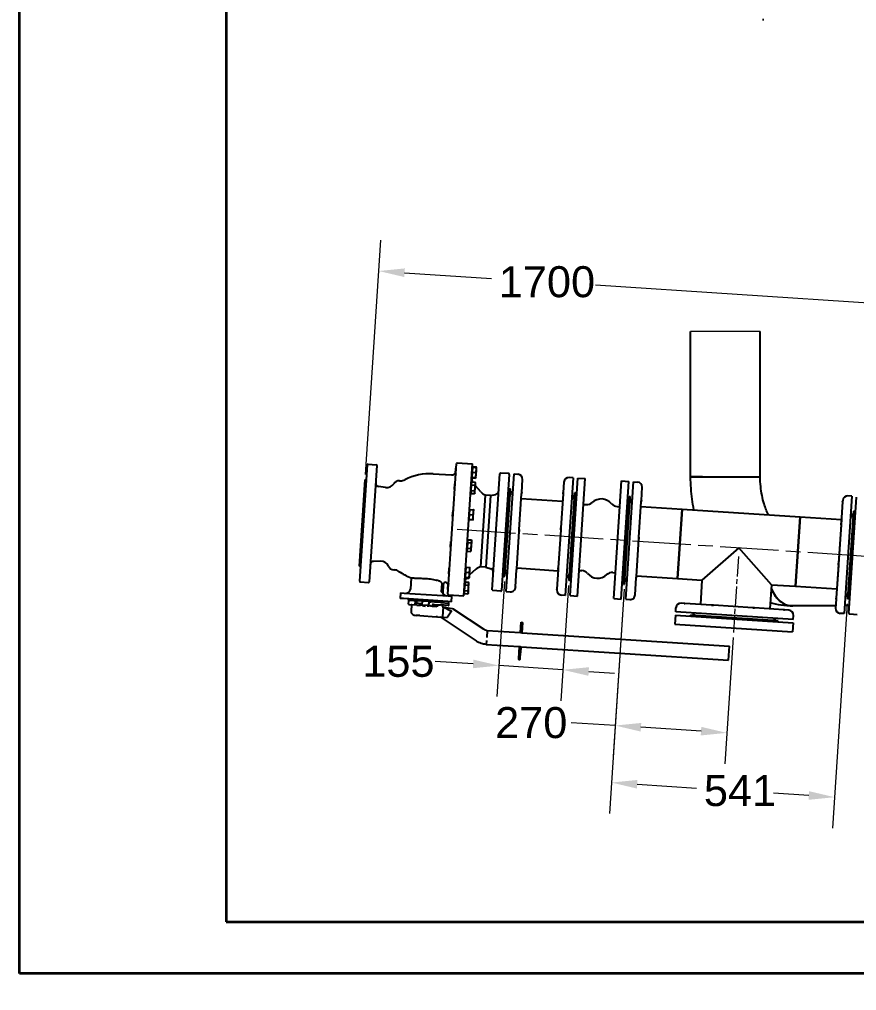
# Model space of a CAD drawing. Header units: millimetres. Extents: x 0 to 14850, y -38768 to 10500.
# Drawn here: x 0 to 2025, y -41 to 2308 of the extents above; entities that cross this region are included whole.
import ezdxf

# ---------------------------------------------------------------- set-up
doc = ezdxf.new("R2010")
doc.units = ezdxf.units.MM
doc.header["$LTSCALE"] = 25
doc.linetypes.add('CHAIN', pattern=[0.3543, 0.2362, -0.0295, 0.0591, -0.0295])
doc.layers.get('0').update_dxf_attribs({"lineweight": 18})
for name, color, linetype, lineweight in [('Border', 7, 'Continuous', 35), ('Centerline', 7, 'Continuous', 18), ('Dimension', 7, 'Continuous', 18), ('Visible', 7, 'Continuous', 25), ('Visible Narrow', 7, 'Continuous', 18)]:
    doc.layers.add(name, color=color, linetype=linetype, lineweight=lineweight)
doc.styles.add('Title', font='arial.ttf')
doc.dimstyles.new('Default - Method 2b', dxfattribs={"dimscale": 25, "dimtxt": 3, "dimasz": 2.5, "dimexe": 3, "dimexo": 0.5, "dimgap": 0.7, "dimtad": 0, "dimtoh": 1, "dimdec": 1, "dimrnd": 1e-08, "dimtxsty": 'Title', "dimcen": 0.09, "dimdle": 10, "dimclrd": 256, "dimclre": 256, "dimclrt": 7, "dimadec": 0, "dimazin": 2, "dimtfac": 0.833333, "dimtdec": 1, "dimtmove": 0, "dimatfit": 3, "dimfxl": 1, "dimtolj": 1, "dimlwd": -1, "dimlwe": -1, "dimarcsym": 0})

# ---------------------------------------------------------------- blocks, each defined once
blk = doc.blocks.new('Borders Bigadan Border')
at = {"layer": 'Border'}
for p, q in [((0, 0), (0, 420)), ((20, 415), (20, 5)), ((20, 5), (589, 5)), ((594, 0), (0, 0))]:
    blk.add_line(p, q, dxfattribs=at)
blk = doc.blocks.new('*D49')
at = {"layer": 'Defpoints', "color": 0, "transparency": 16777216}
for p in [(4831.7, 7436.9), (822.5, 7008.3), (6810.5, 6798.7), (3823.4, -38768.2)]:
    blk.add_point(p, dxfattribs=at)
at = {"layer": 'Dimension', "transparency": 16777216}
for p, q in [((821.7, 7020.8), (795.3, 7423.8)), ((6811.3, 6811.2), (6851.4, 7423.8))]:
    blk.add_line(p, q, dxfattribs=at)
blk.add_arc((3823.4, -38768.2), 46216.1, 86.32687, 93.67315, dxfattribs=at)
for points in [[(863.2, 7342.6), (861.9, 7363.4), (800.2, 7349)], [(6784.8, 7363.4), (6783.5, 7342.6), (6846.5, 7349)]]:
    blk.add_solid(points, dxfattribs=at)
at = {"layer": 'Dimension', "color": 7, "transparency": 16777216, "insert": (3778.9, 7465.4), "char_height": 75, "attachment_point": 7, "style": 'Title'}
blk.add_mtext('\\A1;8°', dxfattribs=at)
blk = doc.blocks.new('*D54')
at = {"layer": 'Defpoints', "color": 0, "transparency": 16777216}
for p in [(2565.7, 1588), (836.2, 1194.5), (2525.7, 978.5)]:
    blk.add_point(p, dxfattribs=at)
at = {"layer": 'Dimension', "transparency": 16777216}
for p, q in [((837.1, 1207), (874.2, 1774)), ((931.7, 1695.1), (1142, 1681.3)), ((2503.3, 1592.1), (1393.7, 1664.8)), ((2526.6, 991), (2570.6, 1662.8))]:
    blk.add_line(p, q, dxfattribs=at)
for points in [[(932.4, 1705.5), (931, 1684.7), (869.3, 1699.2)], [(2504, 1602.5), (2502.6, 1581.7), (2565.7, 1588)]]:
    blk.add_solid(points, dxfattribs=at)
at = {"layer": 'Dimension', "color": 7, "transparency": 16777216, "insert": (1159.5, 1634.8), "char_height": 75, "attachment_point": 7, "style": 'Title'}
blk.add_mtext('\\A1;1700', dxfattribs=at)
blk = doc.blocks.new('*D61')
at = {"layer": 'Defpoints', "color": 0, "transparency": 16777216}
for p in [(1463.6, 941.9), (2003.4, 906.6), (1432.1, 461.9)]:
    blk.add_point(p, dxfattribs=at)
at = {"layer": 'Dimension', "transparency": 16777216}
for p, q in [((1462.8, 929.5), (1427.2, 387)), ((2002.6, 894.1), (1967, 351.7)), ((1494.5, 457.8), (1638.2, 448.4)), ((1909.6, 430.6), (1824.4, 436.2))]:
    blk.add_line(p, q, dxfattribs=at)
for points in [[(1495.1, 468.2), (1493.8, 447.4), (1432.1, 461.9)], [(1910.3, 441), (1908.9, 420.2), (1971.9, 426.5)]]:
    blk.add_solid(points, dxfattribs=at)
at = {"layer": 'Dimension', "color": 7, "transparency": 16777216, "insert": (1655.7, 404), "char_height": 75, "attachment_point": 7, "style": 'Title'}
blk.add_mtext('\\A1;541', dxfattribs=at)
blk = doc.blocks.new('*D62')
at = {"layer": 'Defpoints', "color": 0, "transparency": 16777216}
for p in [(1463.6, 941.9), (1727, 825), (1711.1, 582.1)]:
    blk.add_point(p, dxfattribs=at)
at = {"layer": 'Dimension', "transparency": 16777216}
for p, q in [((1462.8, 929.5), (1436.2, 524.9)), ((1726.2, 812.5), (1706.2, 507.2)), ((1441.1, 599.8), (1334.9, 606.7)), ((1648.7, 586.2), (1503.5, 595.7))]:
    blk.add_line(p, q, dxfattribs=at)
for points in [[(1504.2, 606.1), (1502.8, 585.3), (1441.1, 599.8)], [(1649.4, 596.6), (1648, 575.8), (1711.1, 582.1)]]:
    blk.add_solid(points, dxfattribs=at)
at = {"layer": 'Dimension', "color": 7, "transparency": 16777216, "insert": (1150.6, 568.4), "char_height": 75, "attachment_point": 7, "style": 'Title'}
blk.add_mtext('\\A1;270', dxfattribs=at)
blk = doc.blocks.new('*D63')
at = {"layer": 'Defpoints', "color": 0, "transparency": 16777216}
for p in [(1174.2, 960.9), (1328.9, 950.8), (1160, 744.8)]:
    blk.add_point(p, dxfattribs=at)
at = {"layer": 'Dimension', "transparency": 16777216}
for p, q in [((1173.4, 948.4), (1155.1, 669.9)), ((1328, 938.3), (1309.8, 659.8)), ((1097.7, 748.8), (1006, 754.9)), ((1314.7, 734.6), (1160, 744.8)), ((1377.1, 730.5), (1439.4, 726.4))]:
    blk.add_line(p, q, dxfattribs=at)
for points in [[(1098.3, 759.2), (1097, 738.5), (1160, 744.8)], [(1377.7, 740.9), (1376.4, 720.1), (1314.7, 734.6)]]:
    blk.add_solid(points, dxfattribs=at)
at = {"layer": 'Dimension', "color": 7, "transparency": 16777216, "insert": (829.3, 716.6), "char_height": 75, "attachment_point": 7, "style": 'Title'}
blk.add_mtext('\\A1;155', dxfattribs=at)

msp = doc.modelspace()

# ---------------------------------------------------------------- linework, layer by layer
at = {"layer": 'Centerline', "linetype": 'CHAIN', "ltscale": 23.990969}
msp.add_line((1058.57, 1074.72), (2413.99, 985.86), dxfattribs=at)
at = {"layer": 'Centerline', "linetype": 'CHAIN', "ltscale": 8.17172}
msp.add_line((1739.01, 1008.41), (1726.98, 824.96), dxfattribs=at)
at = {"layer": 'Visible'}
for p, q in [((1797.69, 2307.78), (1800.69, 2307.78)), ((1623.54, 1202.31), (1623.54, 1552.78)), ((1791.84, 1202.31), (1791.84, 1552.78)), ((823.15, 948.85), (841.6, 1230.24)), ((843.19, 1231.64), (863.15, 1230.33)), ((864.55, 1228.74), (846.1, 947.34)), ((1036.54, 917.32), (1057.28, 1233.64)), ((1054.63, 1208.55), (1055.52, 1222.06)), ((1055.52, 1222.06), (1056.58, 1223)), ((1058.88, 1235.04), (1096.3, 1232.59)), ((1075.36, 913.27), (1096.3, 1232.59)), ((1096.51, 1223.61), (1095.71, 1223.67)), ((1095.79, 1212.64), (1096.57, 1224.61)), ((1096.57, 1224.61), (1096.7, 1226.46)), ((1096.57, 1224.61), (1104.69, 1224.08)), ((1096.7, 1226.46), (1104.81, 1225.93)), ((1105.75, 1224.01), (1104.81, 1225.93)), ((1105.36, 1218.02), (1105.75, 1224.01)), ((1001.03, 1208.77), (1045.44, 1205.86)), ((1054.63, 1208.55), (1055.33, 1207.76)), ((1095.07, 1201.66), (1094.27, 1201.71)), ((1094.88, 1198.81), (1095, 1200.66)), ((1094.88, 1198.81), (1102.99, 1198.28)), ((1095, 1200.66), (1095.79, 1212.64)), ((1095, 1200.66), (1103.12, 1200.13)), ((1095.79, 1212.64), (1103.9, 1212.1)), ((1104.19, 1200.06), (1102.99, 1198.28)), ((1104.19, 1200.06), (1104.58, 1206.05)), ((1104.58, 1206.05), (1105.36, 1218.02)), ((1143.5, 928.35), (1161.88, 1208.75)), ((1182.96, 1209.37), (1164, 1210.61)), ((1184.83, 1207.24), (1166.45, 926.84)), ((1177.79, 924.1), (1196.43, 1208.48)), ((1196.43, 1208.48), (1205.91, 1207.86)), ((1339.13, 1199.13), (1320.48, 914.74)), ((1339.13, 1199.13), (1329.65, 1199.75)), ((1331.96, 913.99), (1350.6, 1198.38)), ((1350.6, 1198.38), (1368.56, 1197.2)), ((1623.55, 1201.4), (1791.85, 1201.4)), ((822.51, 984.97), (836.25, 1194.52)), ((836.25, 1194.52), (839.36, 1196.05)), ((885.27, 1175.37), (868.43, 1178.23)), ((919.61, 1192.06), (921.56, 1191.93)), ((1052.18, 1171.1), (1053.07, 1184.62)), ((1053.07, 1184.62), (1054.13, 1185.55)), ((1092.88, 1168.27), (1093.79, 1182.1)), ((1094.05, 1186.16), (1093.26, 1186.22)), ((1093.79, 1182.1), (1094.24, 1189.01)), ((1093.79, 1182.1), (1101.9, 1181.57)), ((1094.24, 1189.01), (1102.35, 1188.48)), ((1101.84, 1164.22), (1102.52, 1174.59)), ((1103.3, 1186.56), (1102.35, 1188.48)), ((1102.52, 1174.59), (1103.19, 1184.96)), ((1116.16, 1164.72), (1102.86, 1179.88)), ((1103.19, 1184.96), (1103.3, 1186.56)), ((1215.02, 1163.41), (1217.1, 1195.1)), ((1316.89, 1188.56), (1315.24, 1163.4)), ((1349.92, 912.81), (1368.56, 1197.2)), ((1437.73, 907.05), (1456.38, 1191.44)), ((1455.69, 905.88), (1474.34, 1190.27)), ((1456.38, 1191.44), (1474.34, 1190.27)), ((1467.17, 905.12), (1485.81, 1189.51)), ((1485.81, 1189.51), (1495.29, 1188.89)), ((1504.4, 1144.44), (1506.48, 1176.13)), ((1052.18, 1171.1), (1053.1, 1170.04)), ((1092.62, 1164.21), (1091.82, 1164.26)), ((1092.43, 1161.36), (1092.88, 1168.27)), ((1092.43, 1161.36), (1100.54, 1160.83)), ((1092.88, 1168.27), (1100.99, 1167.74)), ((1101.73, 1162.61), (1100.54, 1160.83)), ((1101.73, 1162.61), (1101.84, 1164.22)), ((1115.93, 983.77), (1127.32, 1157.4)), ((1139.42, 1156.6), (1127.32, 1157.4)), ((1139.42, 1156.6), (1128.04, 982.98)), ((1139.42, 1156.6), (1152.54, 1158.98)), ((1171.7, 961.07), (1185.56, 1172.62)), ((1174.19, 960.91), (1188.06, 1172.46)), ((1185.5, 1171.62), (1182.62, 1173.55)), ((1185.56, 1172.62), (1188.06, 1172.46)), ((1209.19, 1074.34), (1214.81, 1160.2)), ((1215.02, 1163.41), (1214.81, 1160.2)), ((1315.05, 1160.49), (1309.65, 1078.22)), ((1315.05, 1160.49), (1315.24, 1163.4)), ((1342.73, 1162.32), (1328.86, 950.77)), ((1345.22, 1162.15), (1331.35, 950.61)), ((1345.22, 1162.15), (1342.73, 1162.32)), ((1344.57, 1152.17), (1347.56, 1151.98)), ((1461.08, 942.1), (1474.94, 1153.65)), ((1463.57, 941.94), (1477.44, 1153.49)), ((1474.94, 1153.65), (1477.44, 1153.49)), ((2013.68, 1154.91), (1995.04, 870.52)), ((2013.68, 1154.91), (2004.2, 1155.53)), ((2006.64, 871.76), (2025.02, 1152.16)), ((1214.07, 1148.85), (1313.86, 1142.31)), ((1364.48, 1134.83), (1370.96, 1134.41)), ((1445.8, 1129.5), (1452.29, 1129.08)), ((1471.3, 1143.87), (1474.29, 1143.67)), ((1498.56, 1055.37), (1504.19, 1141.23)), ((1503.45, 1129.88), (1603.23, 1123.34)), ((1504.4, 1144.44), (1504.19, 1141.23)), ((1991.26, 1141.65), (1987.85, 1089.64)), ((1991.26, 1141.65), (1991.32, 1142.54)), ((1991.44, 1144.34), (1991.32, 1142.54)), ((1047.93, 1106.24), (1048.81, 1119.75)), ((1047.93, 1106.24), (1048.86, 1105.17)), ((1048.81, 1119.75), (1049.88, 1120.69)), ((1088.3, 1098.35), (1089.08, 1110.33)), ((1089.8, 1121.3), (1089, 1121.35)), ((1089.08, 1110.33), (1089.87, 1122.3)), ((1089.08, 1110.33), (1097.19, 1109.79)), ((1089.87, 1122.3), (1097.98, 1121.77)), ((1097.87, 1103.74), (1098.66, 1115.71)), ((1098.66, 1115.71), (1099.05, 1121.7)), ((1603.23, 1123.34), (1592.22, 955.4)), ((1592.23, 955.4), (1603.24, 1123.34)), ((1603.24, 1123.34), (1888.62, 1104.63)), ((1877.61, 936.69), (1888.62, 1104.63)), ((1888.62, 1104.63), (1877.61, 936.69)), ((1888.62, 1104.63), (1988.4, 1098.09)), ((2017.28, 1118.1), (2003.41, 906.55)), ((2019.77, 1117.93), (2005.91, 906.39)), ((2019.77, 1117.93), (2017.28, 1118.1)), ((2019.71, 1116.93), (2022.82, 1118.47)), ((1088.36, 1099.35), (1087.56, 1099.4)), ((1088.3, 1098.35), (1096.41, 1097.82)), ((1097.48, 1097.75), (1097.87, 1103.74)), ((1988.4, 1098.09), (1977.39, 930.15)), ((1987.59, 1085.68), (1981.49, 992.51)), ((1987.59, 1085.68), (1987.85, 1089.64)), ((1202.98, 979.73), (1208.87, 1069.55)), ((1209.19, 1074.34), (1208.87, 1069.55)), ((1309.34, 1073.47), (1303.31, 981.4)), ((1309.34, 1073.47), (1309.65, 1078.22)), ((1985.79, 1058.13), (1985.78, 1058.13)), ((1043.02, 1031.34), (1043.9, 1044.86)), ((1043.9, 1044.86), (1044.97, 1045.79)), ((1083.72, 1028.52), (1084.63, 1042.34)), ((1084.89, 1046.41), (1084.09, 1046.46)), ((1084.63, 1042.34), (1085.08, 1049.26)), ((1084.63, 1042.34), (1092.74, 1041.81)), ((1085.08, 1049.26), (1093.19, 1048.72)), ((1092.67, 1024.46), (1093.35, 1034.83)), ((1094.14, 1046.8), (1093.19, 1048.72)), ((1093.35, 1034.83), (1094.03, 1045.2)), ((1094.03, 1045.2), (1094.14, 1046.8)), ((1492.36, 960.76), (1498.25, 1050.58)), ((1498.56, 1055.37), (1498.25, 1050.58)), ((1043.02, 1031.34), (1043.95, 1030.28)), ((1083.45, 1024.45), (1082.65, 1024.5)), ((1083.27, 1021.6), (1083.72, 1028.52)), ((1083.27, 1021.6), (1091.38, 1021.07)), ((1083.72, 1028.52), (1091.83, 1027.98)), ((1092.57, 1022.85), (1091.38, 1021.07)), ((1092.57, 1022.85), (1092.67, 1024.46)), ((1740.42, 1030.02), (1650.95, 951.55)), ((1818.89, 940.54), (1740.42, 1030.02)), ((873.61, 997.55), (856.55, 996.91)), ((1981.18, 987.79), (1975.95, 908.03)), ((1981.18, 987.79), (1981.49, 992.51)), ((822.51, 984.97), (825.39, 983.04)), ((905.48, 976.52), (907.43, 976.39)), ((1038.77, 966.48), (1039.65, 979.99)), ((1038.77, 966.48), (1039.7, 965.41)), ((1039.65, 979.99), (1040.71, 980.92)), ((1079.14, 958.59), (1079.92, 970.57)), ((1080.64, 981.54), (1079.84, 981.59)), ((1079.92, 970.57), (1080.71, 982.54)), ((1079.92, 970.57), (1088.03, 970.03)), ((1080.71, 982.54), (1088.82, 982.01)), ((1088.32, 957.99), (1088.71, 963.98)), ((1088.71, 963.98), (1089.49, 975.95)), ((1103.92, 977.97), (1088.75, 964.67)), ((1089.49, 975.95), (1089.89, 981.94)), ((1128.04, 982.98), (1115.93, 983.77)), ((1128.04, 982.98), (1140.74, 978.9)), ((1200.05, 935.01), (1202.75, 976.16)), ((1202.98, 979.73), (1202.75, 976.16)), ((1203.06, 980.91), (1302.85, 974.37)), ((1303.06, 977.58), (1299.92, 929.65)), ((1303.06, 977.58), (1303.31, 981.4)), ((1354.01, 975.18), (1360.5, 974.75)), ((1435.33, 969.85), (1441.82, 969.42)), ((824.55, 947.25), (844.51, 945.94)), ((947.46, 957.11), (945.63, 929.29)), ((1021.19, 924.34), (1022.39, 942.67)), ((1025.36, 941.6), (1023.97, 920.35)), ((1036.31, 929.03), (1037.2, 942.55)), ((1037.2, 942.55), (1037.99, 943.24)), ((1077.01, 926.2), (1077.92, 940.03)), ((1078.19, 944.09), (1077.39, 944.15)), ((1077.92, 940.03), (1078.37, 946.94)), ((1077.92, 940.03), (1086.03, 939.5)), ((1078.37, 946.94), (1086.48, 946.41)), ((1079.2, 959.59), (1078.4, 959.64)), ((1079.14, 958.59), (1087.25, 958.06)), ((1080.74, 956.63), (1087.13, 956.21)), ((1087.43, 944.49), (1086.48, 946.41)), ((1086.65, 932.52), (1087.33, 942.89)), ((1088.32, 957.99), (1087.13, 956.21)), ((1087.33, 942.89), (1087.43, 944.49)), ((1171.76, 962.07), (1168.65, 960.54)), ((1171.7, 961.07), (1174.19, 960.91)), ((1331.35, 950.61), (1328.86, 950.77)), ((1332.01, 960.59), (1335, 960.39)), ((1458.74, 952.28), (1461.73, 952.08)), ((1461.08, 942.1), (1463.57, 941.94)), ((1489.43, 916.04), (1492.13, 957.19)), ((1492.36, 960.76), (1492.13, 957.19)), ((1492.44, 961.94), (1592.22, 955.4)), ((1592.23, 955.4), (1650.95, 951.55)), ((1650.95, 951.55), (1647.1, 892.83)), ((1818.89, 940.54), (1815.04, 881.82)), ((1818.89, 940.54), (1877.61, 936.69)), ((921.53, 920.85), (920.65, 907.38)), ((921.53, 920.85), (930.31, 920.28)), ((930.31, 920.28), (1037.48, 913.25)), ((1036.31, 929.03), (1037.24, 927.96)), ((1076.75, 922.14), (1075.95, 922.19)), ((1076.56, 919.29), (1077.01, 926.2)), ((1076.56, 919.29), (1084.67, 918.76)), ((1077.01, 926.2), (1085.12, 925.67)), ((1085.86, 920.54), (1084.67, 918.76)), ((1085.86, 920.54), (1085.97, 922.15)), ((1085.97, 922.15), (1086.65, 932.52)), ((1164.32, 924.98), (1145.36, 926.22)), ((1177.79, 924.1), (1187.27, 923.47)), ((1200.05, 935.01), (1200.03, 934.75)), ((1200.03, 934.66), (1200.03, 934.75)), ((1299.87, 929), (1299.82, 928.12)), ((1299.87, 929), (1299.92, 929.65)), ((1877.61, 936.69), (1977.39, 930.15)), ((929.43, 906.8), (920.65, 907.38)), ((1036.59, 899.78), (929.43, 906.8)), ((940.57, 905.54), (940.41, 903.08)), ((1025.23, 897.52), (940.41, 903.08)), ((942.6, 905.94), (940.57, 905.54)), ((1025.39, 899.98), (940.57, 905.54)), ((941.43, 893.49), (941.96, 901.47)), ((953.85, 901.7), (943.02, 902.41)), ((958.84, 901.37), (953.85, 901.7)), ((957.18, 891.46), (957.77, 900.44)), ((957.56, 896.44), (957.23, 891.45)), ((957.56, 896.44), (974.47, 895.33)), ((962.88, 901.1), (958.84, 901.37)), ((974.8, 900.32), (962.88, 901.1)), ((965.85, 901.41), (965.82, 900.91)), ((974.24, 891.84), (974.83, 900.82)), ((990.21, 890.79), (990.8, 899.77)), ((990.21, 889.29), (990.8, 898.27)), ((991.86, 899.2), (990.77, 899.28)), ((991.86, 899.2), (994.86, 899.01)), ((1004.13, 898.4), (994.86, 899.01)), ((999.78, 899.19), (999.75, 898.69)), ((1009.07, 898.08), (1004.13, 898.4)), ((1019.12, 897.42), (1009.07, 898.08)), ((1019.12, 897.42), (1037.86, 896.19)), ((1023.43, 900.64), (1025.39, 899.98)), ((1025.39, 899.98), (1025.23, 897.52)), ((1045.38, 899.2), (1036.59, 899.78)), ((1037.48, 913.25), (1046.26, 912.67)), ((1037.94, 915.73), (1075.36, 913.27)), ((1038.53, 891.13), (1038.79, 895.13)), ((1045.38, 899.2), (1046.26, 912.67)), ((1320.48, 914.74), (1311, 915.36)), ((1331.96, 913.99), (1349.92, 912.81)), ((1437.73, 907.05), (1455.69, 905.88)), ((1467.17, 905.12), (1476.65, 904.5)), ((1489.43, 916.04), (1489.41, 915.78)), ((1489.41, 915.69), (1489.41, 915.78)), ((1608.06, 895.39), (1600.85, 895.86)), ((1608.06, 895.39), (1609.72, 895.28)), ((1674.32, 891.04), (1609.72, 895.28)), ((1975.77, 905.33), (1974.37, 883.9)), ((1975.77, 905.33), (1975.95, 908.03)), ((2005.91, 906.39), (2003.41, 906.55)), ((2005.97, 907.38), (2008.85, 905.46)), ((942.37, 892.43), (947.2, 892.11)), ((948.14, 891.05), (947.22, 877.08)), ((948.2, 892.04), (948.01, 892.06)), ((948.14, 891.05), (948.2, 892.04)), ((948.2, 892.04), (949.2, 891.98)), ((961.54, 891.17), (949.2, 891.98)), ((961.54, 891.17), (970.43, 890.59)), ((975.14, 890.28), (970.43, 890.59)), ((989.15, 889.86), (975.18, 890.78)), ((986.22, 889.55), (990.21, 889.29)), ((994.2, 889.03), (990.21, 889.29)), ((994.2, 889.03), (998.54, 888.74)), ((998.54, 888.74), (1008.84, 888.07)), ((999.61, 889.68), (999.76, 891.98)), ((1000.9, 892.6), (1003.74, 892.41)), ((1003.74, 892.41), (1008.68, 892.09)), ((1008.68, 892.09), (1018.73, 891.43)), ((1037.47, 890.2), (1018.73, 891.43)), ((1023.12, 890.65), (1022.89, 887.15)), ((1022.89, 887.15), (1025.04, 887.01)), ((1023.12, 890.65), (1023.15, 891.14)), ((1025.04, 887.01), (1023.47, 863.06)), ((1025.04, 887.01), (1045.06, 876.47)), ((1045.06, 876.47), (1035.41, 862.03)), ((1045.85, 877.66), (1045.06, 876.47)), ((1050.37, 881.5), (1123.44, 832.68)), ((1587.47, 875.19), (1588.09, 884.67)), ((1871.86, 856.55), (1587.47, 875.19)), ((1674.32, 891.04), (1678.67, 890.76)), ((1773.81, 884.52), (1678.67, 890.76)), ((1773.81, 884.52), (1778.31, 884.23)), ((1848.27, 879.64), (1778.31, 884.23)), ((1848.27, 879.64), (1850.28, 879.51)), ((1861.29, 878.79), (1850.28, 879.51)), ((1974.75, 889.76), (1870.77, 889.16)), ((1995.04, 870.52), (1985.56, 871.14)), ((2007.84, 889.95), (1996.31, 889.89)), ((2008.51, 869.64), (2026.47, 868.46)), ((956.55, 866.44), (959.9, 866.22)), ((968.79, 865.64), (959.9, 866.22)), ((968.79, 865.64), (1007.93, 863.08)), ((1011.01, 862.87), (1007.93, 863.08)), ((1011.01, 862.87), (1023.4, 862.06)), ((1017.72, 862.43), (1104.55, 804.41)), ((1023.4, 862.06), (1034.92, 861.31)), ((1035.41, 862.03), (1034.92, 861.31)), ((1212.99, 849.52), (1211.36, 824.66)), ((1212.99, 849.52), (1216.98, 849.25)), ((1216.98, 849.25), (1215.35, 824.39)), ((1586.91, 866.71), (1585.47, 844.76)), ((1586.91, 866.71), (1871.3, 848.07)), ((1623.33, 864.32), (1623.5, 866.82)), ((1835.04, 852.95), (1623.5, 866.82)), ((1834.88, 850.45), (1835.04, 852.95)), ((1871.3, 848.07), (1869.86, 826.11)), ((1871.86, 856.55), (1872.48, 866.03)), ((1131.53, 829.92), (1130.42, 812.96)), ((1131.53, 829.92), (1211.11, 824.7)), ((1215.6, 824.41), (1717.27, 791.52)), ((1585.47, 844.76), (1869.86, 826.11)), ((1129.92, 805.39), (1129.31, 795.99)), ((1129.31, 795.99), (1208.89, 790.78)), ((1208.15, 775.67), (1207.23, 761.7)), ((1209.14, 790.79), (1208.15, 775.67)), ((1211.22, 761.44), (1212.14, 775.41)), ((1213.13, 790.53), (1212.14, 775.41)), ((1213.38, 790.48), (1715.05, 757.59)), ((1715.05, 757.59), (1717.27, 791.52))]:
    msp.add_line(p, q, dxfattribs=at)
for centre, radius, start, end in [((843.09, 1230.14), 1.5, 86.24937, 176.24937), ((863.05, 1228.84), 1.5, 356.24937, 86.24937), ((1058.78, 1233.54), 1.5, 86.24937, 176.24937), ((992.53, 1079.05), 130, 86.24937, 117.67327), ((1046.09, 1215.83), 10, 266.24937, 330.40743), ((1114.04, 1197.47), 20, 176.24937, 205.36742), ((1163.87, 1208.61), 2, 86.24937, 176.24937), ((1182.83, 1207.37), 2, 356.24937, 86.24937), ((1205.13, 1195.89), 12, 356.24937, 86.24937), ((1328.86, 1187.78), 12, 86.24937, 176.24937), ((869.77, 1186.11), 8, 176.24937, 260.3808), ((888.61, 1195.09), 20, 260.3808, 329.04647), ((918.63, 1177.09), 15, 86.24937, 149.04647), ((922.87, 1211.89), 20, 266.24937, 297.67327), ((1494.51, 1176.92), 12, 356.24937, 86.24937), ((1134.95, 1181.2), 25, 221.24937, 252.21312), ((1151.11, 1166.86), 8, 280.28561, 356.24937), ((1198.05, 1156.77), 11, 113.28506, 176.24937), ((1330.77, 1148.07), 11, 356.24937, 59.21367), ((2003.41, 1143.56), 12, 86.24937, 176.24937), ((1372.22, 1153.57), 19.2, 266.24937, 312.46202), ((1407.29, 1115.25), 32.75, 40.03671, 132.46202), ((1447.06, 1148.66), 19.2, 220.03671, 266.24937), ((1487.43, 1137.8), 11, 113.28506, 176.24937), ((2005.32, 1103.85), 11, 356.24937, 59.21367), ((856.84, 988.92), 8, 92.11794, 176.24937), ((874.35, 977.56), 20, 23.45226, 92.11794), ((906.46, 991.49), 15, 203.45226, 266.24937), ((906.12, 956.44), 20, 54.82546, 86.24937), ((992.53, 1079.05), 130, 234.82546, 249.71351), ((1120.4, 959.17), 25, 100.28561, 131.24937), ((1138.29, 971.28), 8, 356.24937, 72.21312), ((1186.15, 975.16), 11, 176.24937, 239.21367), ((1318.86, 966.46), 11, 293.28506, 356.24937), ((1359.24, 955.59), 19.2, 40.03671, 86.24937), ((1399.01, 989.01), 32.75, 220.03671, 312.46202), ((1434.08, 950.69), 19.2, 86.24937, 132.46202), ((824.65, 948.75), 1.5, 176.24937, 266.24937), ((844.6, 947.44), 1.5, 266.24937, 356.24937), ((1027.78, 936.43), 10, 22.0913, 78.66224), ((1097.54, 945.77), 20, 140.83883, 176.24937), ((1475.53, 956.19), 11, 176.24937, 239.21367), ((935.65, 929.95), 10, 266.24937, 356.24937), ((1033.44, 923.54), 10, 198.58101, 266.24937), ((1038.04, 917.22), 1.5, 176.24937, 266.24937), ((1145.49, 928.22), 2, 176.24937, 266.24937), ((1164.45, 926.97), 2, 266.24937, 356.24937), ((1188.06, 935.45), 12, 266.24937, 356.24937), ((1311.79, 927.34), 12, 176.24937, 266.24937), ((1993.42, 922.24), 11, 293.28506, 356.24937), ((942.43, 893.43), 1, 176.24937, 266.24937), ((942.95, 901.41), 1, 86.24937, 176.24937), ((958.77, 900.37), 1, 86.24937, 176.24937), ((991.8, 898.21), 1, 86.24937, 176.24937), ((1037.79, 895.19), 1, 356.24937, 86.24937), ((1477.43, 916.48), 12, 266.24937, 356.24937), ((1600.06, 883.89), 12, 86.24937, 176.24937), ((947.14, 891.11), 1, 356.24937, 86.24937), ((949.13, 890.98), 1, 86.24937, 176.24937), ((975.24, 891.78), 1, 176.24937, 266.24937), ((989.21, 890.86), 1, 266.24937, 356.24937), ((1037.53, 891.2), 1, 266.24937, 356.24937), ((1639.19, 876.81), 11, 203.28506, 266.24937), ((1860.51, 866.81), 12, 356.24937, 86.24937), ((1986.34, 883.12), 12, 176.24937, 266.24937), ((2008.64, 871.63), 2, 176.24937, 266.24937), ((1820.8, 864.91), 11, 266.24937, 329.21367), ((1209.23, 761.57), 2, 176.24937, 356.24937)]:
    msp.add_arc(centre, radius, start, end, dxfattribs=at)
for centre, major_axis, ratio, start_param, end_param in [((1707.69, 1201.38), (-84.15, -0.24), 0.0028848, 5.4343647, 6.2831853), ((1870.28, 973.31), (0.49, -84.15), 0.7071068, 5.2147127, 6.2831792)]:
    msp.add_ellipse(centre, major_axis=major_axis, ratio=ratio, start_param=start_param, end_param=end_param, dxfattribs=at)
for points, weights in [([(1104.69, 1224.08), (1105.75, 1224.01), (1105.75, 1224.01)], [1, 1.0379548493, 1]), ([(1105.36, 1218.02), (1105.54, 1220.8), (1104.69, 1224.08)], [1, 1.0379548493, 1]), ([(1105.51, 1224.02), (1105.31, 1224.92), (1104.81, 1225.93)], [1.01895290532, 1.01965956375, 1]), ([(1102.99, 1198.28), (1103.62, 1199.22), (1103.94, 1200.08)], [1, 1.01965956375, 1.01895290532]), ([(1103.12, 1200.13), (1104.4, 1203.27), (1104.58, 1206.05)], [1, 1.0379548493, 1]), ([(1104.19, 1200.06), (1104.19, 1200.06), (1103.12, 1200.13)], [1, 1.0379548493, 1]), ([(1103.9, 1212.1), (1105.18, 1215.24), (1105.36, 1218.02)], [1, 1.0379548493, 1]), ([(1104.58, 1206.05), (1104.76, 1208.83), (1103.9, 1212.1)], [1, 1.0379548493, 1]), ([(1100.99, 1167.74), (1102.3, 1171.38), (1102.52, 1174.59)], [1, 1.0379548493, 1]), ([(1101.9, 1181.57), (1103.09, 1183.35), (1103.19, 1184.96)], [1, 1.0379548493, 1]), ([(1102.52, 1174.59), (1102.73, 1177.79), (1101.9, 1181.57)], [1, 1.0379548493, 1]), ([(1103.19, 1184.96), (1103.3, 1186.56), (1102.35, 1188.48)], [1, 1.0379548493, 1]), ([(1100.54, 1160.83), (1101.73, 1162.61), (1101.84, 1164.22)], [1, 1.0379548493, 1]), ([(1101.84, 1164.22), (1101.94, 1165.82), (1100.99, 1167.74)], [1, 1.0379548493, 1]), ([(1097.19, 1109.79), (1098.47, 1112.93), (1098.66, 1115.71)], [1, 1.0379548493, 1]), ([(1097.87, 1103.74), (1098.05, 1106.52), (1097.19, 1109.79)], [1, 1.0379548493, 1]), ([(1097.98, 1121.77), (1099.05, 1121.7), (1099.05, 1121.7)], [1, 1.0379548493, 1]), ([(1098.66, 1115.71), (1098.84, 1118.49), (1097.98, 1121.77)], [1, 1.0379548493, 1]), ([(1096.41, 1097.82), (1097.69, 1100.96), (1097.87, 1103.74)], [1, 1.0379548493, 1]), ([(1097.48, 1097.75), (1097.48, 1097.75), (1096.41, 1097.82)], [1, 1.0379548493, 1]), ([(1091.83, 1027.98), (1093.14, 1031.62), (1093.35, 1034.83)], [1, 1.0379548493, 1]), ([(1092.74, 1041.81), (1093.93, 1043.59), (1094.03, 1045.2)], [1, 1.0379548493, 1]), ([(1093.35, 1034.83), (1093.56, 1038.04), (1092.74, 1041.81)], [1, 1.0379548493, 1]), ([(1094.03, 1045.2), (1094.14, 1046.8), (1093.19, 1048.72)], [1, 1.0379548493, 1]), ([(1091.38, 1021.07), (1092.57, 1022.85), (1092.67, 1024.46)], [1, 1.0379548493, 1]), ([(1092.67, 1024.46), (1092.78, 1026.06), (1091.83, 1027.98)], [1, 1.0379548493, 1]), ([(1087.25, 958.06), (1088.53, 961.2), (1088.71, 963.98)], [1, 1.0379548493, 1]), ([(1088.03, 970.03), (1089.31, 973.17), (1089.49, 975.95)], [1, 1.0379548493, 1]), ([(1088.71, 963.98), (1088.89, 966.76), (1088.03, 970.03)], [1, 1.0379548493, 1]), ([(1089.49, 975.95), (1089.68, 978.73), (1088.82, 982.01)], [1, 1.0379548493, 1]), ([(1088.82, 982.01), (1089.89, 981.94), (1089.89, 981.94)], [1, 1.0379548493, 1]), ([(1086.03, 939.5), (1087.22, 941.28), (1087.33, 942.89)], [1, 1.0379548493, 1]), ([(1087.33, 942.89), (1087.43, 944.49), (1086.48, 946.41)], [1, 1.0379548493, 1]), ([(1087.13, 956.21), (1087.75, 957.15), (1088.07, 958.01)], [1, 1.01965956375, 1.01895290532]), ([(1088.32, 957.99), (1088.32, 957.99), (1087.25, 958.06)], [1, 1.0379548493, 1]), ([(1084.67, 918.76), (1085.86, 920.54), (1085.97, 922.15)], [1, 1.0379548493, 1]), ([(1085.12, 925.67), (1086.44, 929.31), (1086.65, 932.52)], [1, 1.0379548493, 1]), ([(1085.97, 922.15), (1086.07, 923.75), (1085.12, 925.67)], [1, 1.0379548493, 1]), ([(1086.65, 932.52), (1086.86, 935.72), (1086.03, 939.5)], [1, 1.0379548493, 1]), ([(957.56, 896.44), (960.51, 899.03), (962.88, 901.1)], [1.00856519871, 1.0105592367, 1])]:
    msp.add_rational_spline(points, weights, degree=2, dxfattribs=at)
for points, knots in [([(1055.65, 1208.79), (1055.63, 1208.42), (1055.57, 1208.14), (1055.44, 1207.78), (1055.37, 1207.71), (1055.33, 1207.76)], [1.44816762, 1.44816762, 1.44816762, 1.44816762, 1.6622591, 1.6622591, 1.88681946, 1.88681946, 1.88681946, 1.88681946]), ([(1623.55, 1201.4), (1623.55, 1201.46), (1623.55, 1201.52), (1623.54, 1201.64), (1623.54, 1201.7), (1623.54, 1201.82), (1623.54, 1201.88), (1623.54, 1202.01), (1623.54, 1202.07), (1623.54, 1202.19), (1623.54, 1202.25), (1623.54, 1202.31)], [1.5676334408, 1.5676334408, 1.5676334408, 1.5676334408, 1.568266018, 1.568266018, 1.5688985953, 1.5688985953, 1.5695311725, 1.5695311725, 1.5701637497, 1.5701637497, 1.570796327, 1.570796327, 1.570796327, 1.570796327]), ([(1631.7, 1121.48), (1628.17, 1138.63), (1625.79, 1156.09), (1623.91, 1182.8), (1623.57, 1191.97), (1623.54, 1201.13)], [4.43368156, 4.43368156, 4.43368156, 4.43368156, 4.61706201, 4.61706201, 4.71238898, 4.71238898, 4.71238898, 4.71238898]), ([(1791.85, 1201.4), (1791.85, 1201.46), (1791.85, 1201.52), (1791.85, 1201.64), (1791.85, 1201.7), (1791.84, 1201.82), (1791.84, 1201.88), (1791.84, 1202.01), (1791.84, 1202.07), (1791.84, 1202.19), (1791.84, 1202.25), (1791.84, 1202.31)], [1.5654127279, 1.5654127279, 1.5654127279, 1.5654127279, 1.5664894477, 1.5664894477, 1.5675661675, 1.5675661675, 1.5686428873, 1.5686428873, 1.5697196071, 1.5697196071, 1.570796327, 1.570796327, 1.570796327, 1.570796327]), ([(1811.72, 1109.67), (1807.84, 1117.69), (1804.36, 1126.56), (1797.44, 1149.19), (1794.55, 1163.52), (1792.28, 1185.91), (1791.87, 1193.65), (1791.84, 1201.4)], [4.11664414, 4.11664414, 4.11664414, 4.11664414, 4.30851446, 4.30851446, 4.5740106, 4.5740106, 4.71108514, 4.71108514, 4.71108514, 4.71108514]), ([(1214.81, 1160.2), (1214.83, 1160.46), (1214.85, 1160.72), (1214.91, 1161.66), (1214.95, 1162.28), (1215, 1163.03), (1215.01, 1163.23), (1215.02, 1163.41)], [-2.19527918, -2.19527918, -2.19527918, -2.19527918, -2.09934923, -2.09934923, -1.8229843, -1.8229843, -1.70977025, -1.70977025, -1.70977025, -1.70977025]), ([(1315.24, 1163.4), (1315.23, 1163.27), (1315.22, 1163.12), (1315.18, 1162.51), (1315.15, 1161.96), (1315.09, 1161.06), (1315.07, 1160.78), (1315.05, 1160.49)], [-2.19527918, -2.19527918, -2.19527918, -2.19527918, -2.09934923, -2.09934923, -1.8229843, -1.8229843, -1.70977025, -1.70977025, -1.70977025, -1.70977025]), ([(1504.19, 1141.23), (1504.21, 1141.49), (1504.23, 1141.75), (1504.29, 1142.69), (1504.33, 1143.31), (1504.38, 1144.06), (1504.39, 1144.26), (1504.4, 1144.44)], [-2.19527918, -2.19527918, -2.19527918, -2.19527918, -2.09934923, -2.09934923, -1.8229843, -1.8229843, -1.70977025, -1.70977025, -1.70977025, -1.70977025]), ([(1991.32, 1142.54), (1991.32, 1142.54), (1991.32, 1142.54), (1991.32, 1142.55), (1991.31, 1142.28), (1991.27, 1141.72), (1991.27, 1141.69), (1991.26, 1141.65)], [-3.22529875, -3.22529875, -3.22529875, -3.22529875, -3.17709695, -3.17709695, -2.68834505, -2.68834505, -2.65935601, -2.65935601, -2.65935601, -2.65935601]), ([(1987.85, 1089.64), (1987.84, 1089.42), (1987.83, 1089.2), (1987.77, 1088.28), (1987.72, 1087.52), (1987.64, 1086.37), (1987.62, 1086.03), (1987.59, 1085.68)], [-2.19527918, -2.19527918, -2.19527918, -2.19527918, -2.09934923, -2.09934923, -1.8229843, -1.8229843, -1.70977025, -1.70977025, -1.70977025, -1.70977025]), ([(1208.87, 1069.55), (1208.89, 1069.86), (1208.91, 1070.18), (1208.99, 1071.42), (1209.05, 1072.34), (1209.14, 1073.61), (1209.16, 1073.98), (1209.19, 1074.34)], [-2.19527918, -2.19527918, -2.19527918, -2.19527918, -2.09934923, -2.09934923, -1.8229843, -1.8229843, -1.70977025, -1.70977025, -1.70977025, -1.70977025]), ([(1309.65, 1078.22), (1309.64, 1077.92), (1309.62, 1077.62), (1309.54, 1076.43), (1309.48, 1075.51), (1309.39, 1074.22), (1309.37, 1073.84), (1309.34, 1073.47)], [-2.19527918, -2.19527918, -2.19527918, -2.19527918, -2.09934923, -2.09934923, -1.8229843, -1.8229843, -1.70977025, -1.70977025, -1.70977025, -1.70977025]), ([(1498.25, 1050.58), (1498.27, 1050.89), (1498.29, 1051.21), (1498.37, 1052.45), (1498.43, 1053.37), (1498.52, 1054.64), (1498.54, 1055.01), (1498.56, 1055.37)], [-2.19527918, -2.19527918, -2.19527918, -2.19527918, -2.09934923, -2.09934923, -1.8229843, -1.8229843, -1.70977025, -1.70977025, -1.70977025, -1.70977025]), ([(1981.49, 992.51), (1981.47, 992.19), (1981.45, 991.87), (1981.37, 990.63), (1981.31, 989.72), (1981.22, 988.49), (1981.2, 988.13), (1981.18, 987.79)], [-2.19527918, -2.19527918, -2.19527918, -2.19527918, -2.09934923, -2.09934923, -1.8229843, -1.8229843, -1.70977025, -1.70977025, -1.70977025, -1.70977025]), ([(1202.75, 976.16), (1202.76, 976.35), (1202.77, 976.54), (1202.82, 977.34), (1202.87, 978.03), (1202.94, 979.09), (1202.96, 979.41), (1202.98, 979.73)], [-2.19527918, -2.19527918, -2.19527918, -2.19527918, -2.09934923, -2.09934923, -1.8229843, -1.8229843, -1.70977025, -1.70977025, -1.70977025, -1.70977025]), ([(1303.31, 981.4), (1303.29, 981.11), (1303.27, 980.82), (1303.2, 979.75), (1303.15, 979.01), (1303.09, 978.08), (1303.07, 977.82), (1303.06, 977.58)], [-2.19527918, -2.19527918, -2.19527918, -2.19527918, -2.09934923, -2.09934923, -1.8229843, -1.8229843, -1.70977025, -1.70977025, -1.70977025, -1.70977025]), ([(947.46, 957.11), (947.46, 957.11), (947.69, 957.1), (948.68, 957.05), (949.43, 957.01), (951.42, 956.91), (952.65, 956.85), (955.51, 956.71), (957.14, 956.63), (960.6, 956.46), (962.55, 956.36), (966.81, 956.15), (969.11, 956.04), (973.91, 955.8), (976.41, 955.68), (980.76, 955.46), (982.6, 955.37), (984.42, 955.28)], [5.876693, 5.876693, 5.876693, 5.876693, 6.611227, 6.611227, 7.345761, 7.345761, 8.0802951, 8.0802951, 8.8148291, 8.8148291, 9.5494683, 9.5494683, 10.2841076, 10.2841076, 11.0187468, 11.0187468, 11.5550009, 11.5550009, 11.5550009, 11.5550009]), ([(984.42, 955.28), (985.09, 955.25), (985.75, 955.21), (988.87, 955.01), (991.41, 954.77), (996.43, 954.13), (998.91, 953.74), (1003.66, 952.85), (1005.93, 952.35), (1008.74, 951.68), (1009.42, 951.51), (1010.09, 951.33)], [-12.0301685, -12.0301685, -12.0301685, -12.0301685, -11.8316877, -11.8316877, -11.0920971, -11.0920971, -10.3525064, -10.3525064, -9.6129158, -9.6129158, -9.3626568, -9.3626568, -9.3626568, -9.3626568]), ([(1022.39, 942.67), (1022.4, 942.75), (1022.4, 942.82), (1022.39, 942.89), (1022.39, 943), (1022.37, 943.1), (1022.36, 943.19), (1022.32, 943.37), (1022.26, 943.54), (1022.2, 943.7), (1022.16, 943.8), (1022.12, 943.9), (1022.07, 944), (1021.93, 944.28), (1021.74, 944.57), (1021.52, 944.87), (1021.2, 945.32), (1020.75, 945.82), (1020.16, 946.35), (1020.01, 946.49), (1019.84, 946.63), (1019.67, 946.78), (1019.46, 946.96), (1019.23, 947.14), (1018.98, 947.32), (1018.69, 947.53), (1018.39, 947.74), (1018.08, 947.94), (1017.92, 948.05), (1017.75, 948.16), (1017.58, 948.26), (1016.92, 948.67), (1016.21, 949.06), (1015.45, 949.42), (1013.87, 950.17), (1012.07, 950.82), (1010.09, 951.33)], [0.0000008, 0.0000008, 0.0000008, 0.0000008, 0.0227357, 0.0227357, 0.0227357, 0.0561789, 0.0561789, 0.0561789, 0.1235872, 0.1235872, 0.1235872, 0.1651111, 0.1651111, 0.1651111, 0.2803613, 0.2803613, 0.2803613, 0.4523858, 0.4523858, 0.4523858, 0.4975069, 0.4975069, 0.4975069, 0.5531683, 0.5531683, 0.5531683, 0.6181517, 0.6181517, 0.6181517, 0.6524217, 0.6524217, 0.6524217, 0.7857252, 0.7857252, 0.7857252, 1.0646672, 1.0646672, 1.0646672, 1.0646672]), ([(1029.74, 946.24), (1029.2, 946.17), (1028.67, 946.02), (1027.7, 945.55), (1027.25, 945.24), (1026.49, 944.5), (1026.16, 944.06), (1025.67, 943.12), (1025.5, 942.6), (1025.39, 941.92), (1025.37, 941.76), (1025.36, 941.6)], [0.00002823, 0.00002823, 0.00002823, 0.00002823, 0.16298344, 0.16298344, 0.32216932, 0.32216932, 0.48214525, 0.48214525, 0.64079421, 0.64079421, 0.6887853, 0.6887853, 0.6887853, 0.6887853]), ([(1028.47, 946.96), (1028.47, 946.95), (1028.48, 946.95), (1028.48, 946.95), (1028.54, 946.92), (1028.61, 946.89), (1028.67, 946.86), (1028.84, 946.77), (1028.99, 946.69), (1029.12, 946.61), (1029.26, 946.53), (1029.38, 946.46), (1029.48, 946.4), (1029.49, 946.39), (1029.51, 946.38), (1029.53, 946.37), (1029.61, 946.32), (1029.66, 946.29), (1029.7, 946.27), (1029.72, 946.25), (1029.73, 946.25), (1029.74, 946.24), (1029.74, 946.24), (1029.74, 946.24), (1029.74, 946.24)], [-0.0064004, -0.0064004, -0.0064004, -0.0064004, 0, 0, 0, 0.0924247, 0.0924247, 0.0924247, 0.3578362, 0.3578362, 0.3578362, 0.6488546, 0.6488546, 0.6488546, 0.7016927, 0.7016927, 0.7016927, 0.9772218, 0.9772218, 0.9772218, 1.1222964, 1.1222964, 1.1222964, 1.1941649, 1.1941649, 1.1941649, 1.1941649]), ([(1037.99, 943.24), (1037.99, 943.24), (1038, 943.25), (1038.04, 943.26), (1038.1, 943.19), (1038.18, 942.83), (1038.2, 942.54), (1038.17, 942.17)], [2.23171863, 2.23171863, 2.23171863, 2.23171863, 2.25494292, 2.25494292, 2.4488197, 2.4488197, 2.6508871, 2.6508871, 2.6508871, 2.6508871]), ([(1492.13, 957.19), (1492.14, 957.38), (1492.15, 957.57), (1492.2, 958.37), (1492.25, 959.06), (1492.32, 960.12), (1492.34, 960.44), (1492.36, 960.76)], [-2.19527918, -2.19527918, -2.19527918, -2.19527918, -2.09934923, -2.09934923, -1.8229843, -1.8229843, -1.70977025, -1.70977025, -1.70977025, -1.70977025]), ([(1023.97, 920.35), (1023.97, 920.35), (1023.97, 920.35), (1023.95, 920.36), (1023.82, 920.45), (1023.31, 920.83), (1022.95, 921.11), (1022.18, 921.86), (1021.78, 922.34), (1021.42, 923.07), (1021.32, 923.3), (1021.22, 923.72), (1021.2, 923.89), (1021.19, 924.16), (1021.19, 924.25), (1021.19, 924.34)], [4.0522796, 4.0522796, 4.0522796, 4.0522796, 4.0861482, 4.0861482, 4.6143969, 4.6143969, 5.1864415, 5.1864415, 5.8144817, 5.8144817, 6.0383443, 6.0383443, 6.1706652, 6.1706652, 6.2348718, 6.2348718, 6.2348718, 6.2348718]), ([(1200.03, 934.75), (1200.03, 934.72), (1200.03, 934.7), (1200.02, 934.5), (1200.02, 934.59), (1200.05, 934.96), (1200.05, 934.98), (1200.05, 935.01)], [-3.22529875, -3.22529875, -3.22529875, -3.22529875, -3.17709695, -3.17709695, -2.68834505, -2.68834505, -2.65935601, -2.65935601, -2.65935601, -2.65935601]), ([(1299.92, 929.65), (1299.91, 929.54), (1299.9, 929.44), (1299.88, 929.1), (1299.87, 928.97), (1299.87, 928.95), (1299.87, 928.97), (1299.87, 929)], [-2.19527918, -2.19527918, -2.19527918, -2.19527918, -2.09934923, -2.09934923, -1.8229843, -1.8229843, -1.70977025, -1.70977025, -1.70977025, -1.70977025]), ([(1818.26, 931), (1818.88, 929.5), (1819.54, 928.01), (1821.34, 924.21), (1822.53, 921.93), (1825.03, 917.65), (1826.33, 915.64), (1828.92, 911.97), (1830.34, 910.14), (1833.37, 906.61), (1834.98, 904.92), (1838.3, 901.77), (1840.03, 900.32), (1843.49, 897.71), (1845.23, 896.56), (1848.62, 894.57), (1850.43, 893.65), (1854.18, 892.02), (1856.13, 891.33), (1860.05, 890.23), (1862.04, 889.82), (1865.94, 889.28), (1867.86, 889.16), (1869.7, 889.16)], [41.5790439, 41.5790439, 41.5790439, 41.5790439, 42.0602664, 42.0602664, 42.8391602, 42.8391602, 43.618054, 43.618054, 44.3969477, 44.3969477, 45.1758415, 45.1758415, 45.9547353, 45.9547353, 46.733629, 46.733629, 47.5125228, 47.5125228, 48.2914165, 48.2914165, 49.0703103, 49.0703103, 49.849204, 49.849204, 49.849204, 49.849204]), ([(948.01, 892.06), (948.01, 892.07), (948, 892.08), (947.83, 892.45), (947.53, 892.81), (947.27, 893.11)], [-0.12200277, -0.12200277, -0.12200277, -0.12200277, -0.11756282, -0.11756282, 0, 0, 0, 0]), ([(1000.84, 893.61), (1000.84, 893.6), (1000.83, 893.6), (1000.65, 893.44), (1000.44, 893.25), (1000.1, 892.87), (1000, 892.72), (999.83, 892.37), (999.77, 892.17), (999.76, 891.98)], [-0.0004371, -0.0004371, -0.0004371, -0.0004371, 0, 0, 0.07466835, 0.07466835, 0.13766528, 0.13766528, 0.21577625, 0.21577625, 0.21577625, 0.21577625]), ([(1489.41, 915.78), (1489.41, 915.75), (1489.41, 915.73), (1489.4, 915.53), (1489.4, 915.62), (1489.43, 915.99), (1489.43, 916.01), (1489.43, 916.04)], [-3.22529875, -3.22529875, -3.22529875, -3.22529875, -3.17709695, -3.17709695, -2.68834505, -2.68834505, -2.65935601, -2.65935601, -2.65935601, -2.65935601]), ([(1609.72, 895.28), (1609.55, 895.29), (1609.39, 895.3), (1608.8, 895.34), (1608.48, 895.36), (1608.18, 895.38), (1608.11, 895.38), (1608.06, 895.39)], [-2.19527918, -2.19527918, -2.19527918, -2.19527918, -2.09934923, -2.09934923, -1.8229843, -1.8229843, -1.70977025, -1.70977025, -1.70977025, -1.70977025]), ([(1975.95, 908.03), (1975.93, 907.8), (1975.92, 907.58), (1975.87, 906.74), (1975.83, 906.22), (1975.79, 905.62), (1975.78, 905.46), (1975.77, 905.33)], [-2.19527918, -2.19527918, -2.19527918, -2.19527918, -2.09934923, -2.09934923, -1.8229843, -1.8229843, -1.70977025, -1.70977025, -1.70977025, -1.70977025]), ([(947.22, 877.08), (947.12, 875.55), (947.38, 874), (948.56, 871.16), (949.48, 869.88), (951.2, 868.39), (951.83, 867.96), (953.79, 866.91), (955.2, 866.53), (956.55, 866.44)], [-1.4459318, -1.4459318, -1.4459318, -1.4459318, -1.0328084, -1.0328084, -0.6196851, -0.6196851, -0.4131234, -0.4131234, 0, 0, 0, 0]), ([(975.14, 890.28), (976.22, 890.21), (977.41, 889.98), (979.78, 889.44), (980.97, 889.12), (982.06, 888.82)], [-0.67667279, -0.67667279, -0.67667279, -0.67667279, -0.3383364, -0.3383364, 0, 0, 0, 0]), ([(999.61, 889.68), (999.6, 889.55), (999.56, 889.41), (999.45, 889.19), (999.36, 889.07), (999.18, 888.91), (999.05, 888.84), (998.81, 888.76), (998.67, 888.74), (998.54, 888.74)], [0.29642657, 0.29642657, 0.29642657, 0.29642657, 0.33343054, 0.33343054, 0.37046764, 0.37046764, 0.4075425, 0.4075425, 0.44464511, 0.44464511, 0.44464511, 0.44464511]), ([(1011.31, 888.37), (1011.2, 888.35), (1011.09, 888.33), (1010.48, 888.2), (1010.01, 888.11), (1009.57, 888.08)], [1.06544611, 1.06544611, 1.06544611, 1.06544611, 1.081933268, 1.081933268, 1.155558978, 1.155558978, 1.155558978, 1.155558978]), ([(1047.43, 882.71), (1048.26, 882.55), (1049.08, 882.25), (1050.01, 881.74), (1050.19, 881.62), (1050.37, 881.5)], [0, 0, 0, 0, 0.25470943, 0.25470943, 0.31968239, 0.31968239, 0.31968239, 0.31968239]), ([(1678.67, 890.76), (1678.36, 890.78), (1678.05, 890.8), (1676.87, 890.87), (1676.02, 890.93), (1674.92, 891), (1674.61, 891.03), (1674.32, 891.04)], [-2.19527918, -2.19527918, -2.19527918, -2.19527918, -2.09934923, -2.09934923, -1.8229843, -1.8229843, -1.70977025, -1.70977025, -1.70977025, -1.70977025]), ([(1778.31, 884.23), (1778.05, 884.24), (1777.77, 884.26), (1776.68, 884.33), (1775.82, 884.39), (1774.56, 884.47), (1774.19, 884.5), (1773.81, 884.52)], [-2.19527918, -2.19527918, -2.19527918, -2.19527918, -2.09934923, -2.09934923, -1.8229843, -1.8229843, -1.70977025, -1.70977025, -1.70977025, -1.70977025]), ([(1850.28, 879.51), (1850.25, 879.51), (1850.22, 879.51), (1849.85, 879.54), (1849.25, 879.58), (1848.37, 879.63), (1848.32, 879.64), (1848.27, 879.64)], [-3.22529875, -3.22529875, -3.22529875, -3.22529875, -3.17709695, -3.17709695, -2.68834505, -2.68834505, -2.65935601, -2.65935601, -2.65935601, -2.65935601]), ([(1870.77, 889.16), (1870.7, 889.16), (1870.63, 889.16), (1870.49, 889.16), (1870.42, 889.16), (1870.28, 889.16), (1870.21, 889.16), (1870.07, 889.16), (1870, 889.16), (1869.86, 889.16), (1869.79, 889.16), (1869.72, 889.16)], [6.2791055927, 6.2791055927, 6.2791055927, 6.2791055927, 6.2798511425, 6.2798511425, 6.2805966923, 6.2805966923, 6.2813422421, 6.2813422421, 6.2820877919, 6.2820877919, 6.2828333416, 6.2828333416, 6.2828333416, 6.2828333416]), ([(1123.44, 832.68), (1125.08, 831.58), (1126.95, 830.76), (1129.75, 830.13), (1130.64, 830), (1131.53, 829.92)], [0, 0, 0, 0, 0.59263761, 0.59263761, 0.86121302, 0.86121302, 0.86121302, 0.86121302]), ([(1215.6, 824.41), (1215.6, 824.41), (1215.54, 824.4), (1215.31, 824.39), (1215.14, 824.38), (1214.74, 824.37), (1214.48, 824.37), (1213.93, 824.38), (1213.63, 824.39), (1213.35, 824.41), (1213.06, 824.42), (1212.76, 824.45), (1212.21, 824.52), (1211.96, 824.55), (1211.57, 824.62), (1211.39, 824.65), (1211.17, 824.69), (1211.11, 824.7), (1211.11, 824.7)], [1.01833806, 1.01833806, 1.01833806, 1.01833806, 1.10319912, 1.10319912, 1.18806018, 1.18806018, 1.27292213, 1.27292213, 1.35778408, 1.35778408, 1.35778408, 1.44264603, 1.44264603, 1.52750798, 1.52750798, 1.61236904, 1.61236904, 1.6972301, 1.6972301, 1.6972301, 1.6972301]), ([(1129.31, 795.99), (1125.06, 796.43), (1120.82, 797.24), (1112.46, 799.92), (1108.3, 801.9), (1104.55, 804.41)], [0, 0, 0, 0, 1.2804015, 1.2804015, 2.6352209, 2.6352209, 2.6352209, 2.6352209]), ([(1208.89, 790.78), (1208.89, 790.78), (1208.94, 790.78), (1209.17, 790.79), (1209.35, 790.8), (1209.75, 790.81), (1210, 790.82), (1210.56, 790.81), (1210.86, 790.8), (1211.14, 790.78), (1211.42, 790.76), (1211.72, 790.73), (1212.27, 790.67), (1212.53, 790.63), (1212.92, 790.57), (1213.09, 790.54), (1213.32, 790.49), (1213.38, 790.48), (1213.38, 790.48)], [1.01833806, 1.01833806, 1.01833806, 1.01833806, 1.10319912, 1.10319912, 1.18806018, 1.18806018, 1.27292213, 1.27292213, 1.35778408, 1.35778408, 1.35778408, 1.44264603, 1.44264603, 1.52750798, 1.52750798, 1.61236904, 1.61236904, 1.6972301, 1.6972301, 1.6972301, 1.6972301])]:
    msp.add_open_spline(points, degree=3, knots=knots, dxfattribs=at)
for points in [[(1053.11, 1170.05), (1053.11, 1170.04), (1053.11, 1170.04), (1053.1, 1170.04)], [(1040.71, 980.92), (1040.71, 980.92), (1040.71, 980.92), (1040.71, 980.91)], [(1025.36, 941.6), (1025.36, 941.6), (1025.36, 941.6), (1025.36, 941.6)], [(1869.72, 889.16), (1851.56, 889.15), (1833.42, 891.67), (1816, 896.49)], [(1009.57, 888.08), (1009.32, 888.05), (1009.07, 888.05), (1008.84, 888.07)], [(1013.05, 888.8), (1012.51, 888.65), (1011.92, 888.5), (1011.31, 888.37)], [(1025.04, 887.01), (1032.5, 885.58), (1039.96, 884.15), (1047.43, 882.71)], [(1047.43, 882.71), (1047.43, 882.71), (1047.43, 882.71), (1047.43, 882.71)], [(1869.7, 889.16), (1869.71, 889.16), (1869.71, 889.16), (1869.72, 889.16)]]:
    msp.add_open_spline(points, degree=3, dxfattribs=at)
at = {"layer": 'Visible Narrow'}
msp.add_line((1791.84, 1552.78), (1623.54, 1552.78), dxfattribs=at)

# ---------------------------------------------------------------- block references
at = {"xscale": 25, "yscale": 25, "zscale": 25}
msp.add_blockref('Borders Bigadan Border', (0, 0), dxfattribs=at)

# ---------------------------------------------------------------- dimensions: what is measured, and where the dimension line sits
at = {"layer": 'Dimension'}
dim = msp.add_angular_dim_3p(base=(4831.73, 7436.95), center=(3823.37, -38768.17), p1=(6810.47, 6798.71), p2=(822.51, 7008.3), dimstyle='Default - Method 2b', override={"dimgap": 0.7, "dimtad": 3, "dimtih": 1, "dimadec": 0, "dimtol": 0, "dimlim": 0, "dimtp": 0, "dimtm": 0, "dimtdec": 0}, dxfattribs=at)
dim.commit()
dim.dimension.update_dxf_attribs({"geometry": '*D49', "text_midpoint": (3823.36, 7447.95), "dimtype": 165})
for base, p1, p2, angle, override, picture, middle in [((2565.69, 1587.98), (836.25, 1194.52), (2525.74, 978.54), 176.24937, {"dimgap": 0.7, "dimtih": 1, "dimdec": 1, "dimtol": 0, "dimlim": 0, "dimtp": 0, "dimtm": 0, "dimtdec": 1, "dimtofl": 0, "dimatfit": 1}, '*D54', (1267.85, 1673.06)), ((1160.02, 744.76), (1328.86, 950.77), (1174.19, 960.91), 356.24937, {"dimgap": 0.7, "dimtih": 1, "dimdec": 1, "dimtol": 0, "dimlim": 0, "dimtp": 0, "dimtm": 0, "dimtdec": 1, "dimtofl": 1, "dimatfit": 1}, '*D63', (908.94, 754.85)), ((1711.06, 582.08), (1463.57, 941.94), (1726.98, 824.96), 176.24937, {"dimgap": 0.7, "dimtih": 1, "dimdec": 0, "dimtol": 0, "dimlim": 0, "dimtp": 0, "dimtm": 0, "dimtdec": 1, "dimtofl": 0, "dimatfit": 2}, '*D62', (1234, 606.74)), ((1432.1, 461.88), (2003.41, 906.55), (1463.57, 941.94), 356.24937, {"dimgap": 0.7, "dimtih": 1, "dimdec": 1, "dimtol": 0, "dimlim": 0, "dimtp": 0, "dimtm": 0, "dimtdec": 1, "dimtofl": 0, "dimatfit": 1}, '*D61', (1731.31, 442.26))]:
    dim = msp.add_linear_dim(base=base, p1=p1, p2=p2, angle=angle, dimstyle='Default - Method 2b', override=override, dxfattribs=at)
    dim.commit()
    dim.dimension.update_dxf_attribs({"geometry": picture, "text_midpoint": middle, "dimtype": 160})

doc.saveas('drawing.dxf')
